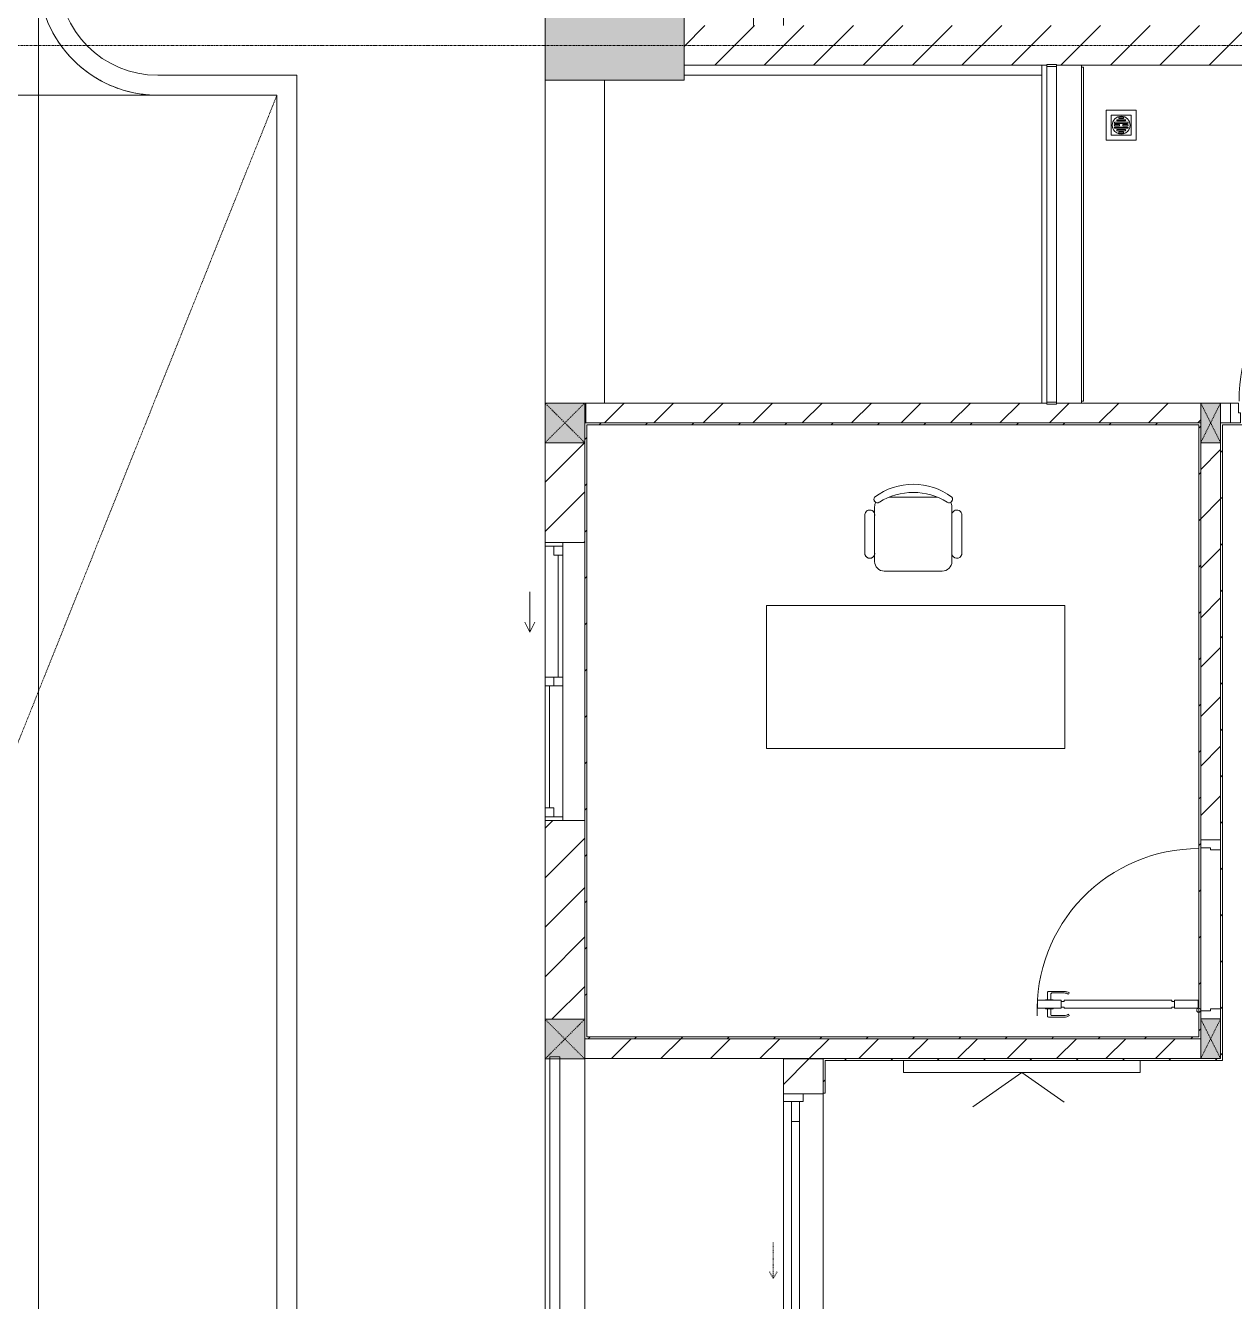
# Model space of a CAD drawing. Header units: millimetres. Extents: x -24439 to 198341, y -52871 to 149926.
# Drawn here: x 31038 to 37123, y 55414 to 61837 of the extents above; entities that cross this region are included whole.
import ezdxf

# ---------------------------------------------------------------- set-up
doc = ezdxf.new("R2010")
doc.units = ezdxf.units.MM
doc.linetypes.add('Dash', pattern=[6, 3, -3])
doc.linetypes.add('Grid Line', pattern=[22.225, 12.7, -3.175, 3.175, -3.175])
for name, color, linetype, lineweight in [('0-1', 7, 'Continuous', 5), ('A-DETL-GENF-1', 9, 'Continuous', 9), ('A-DOOR', 31, 'Continuous', 9), ('A-DOOR-1', 9, 'Continuous', 9), ('A-DOOR-FRAM', 31, 'Continuous', 9), ('A-DOOR-HDLN', 31, 'Dash', 9), ('A-FLOR', 192, 'Continuous', 9), ('A-FLOR-1', 9, 'Continuous', 9), ('A-FLOR-HRAL', 11, 'Continuous', 9), ('A-FLOR-HRAL-1', 9, 'Continuous', 9), ('A-GLAZ', 151, 'Continuous', 9), ('A-WALL', 113, 'Continuous', 9), ('A-WALL-1', 253, 'Continuous', 18), ('A-WALL-2', 9, 'Continuous', 9), ('A-WALL-3', 113, 'Continuous', 18), ('A-WALL-PATT-1', 10, 'Continuous', 9), ('A-WALL-PATT-2', 9, 'Continuous', 9), ('A-WALL-PATT-3', 111, 'Continuous', 9), ('C-PRKG', 70, 'Continuous', 9), ('C-PRKG-HDLN', 70, 'Dash', 9), ('G-IMPT', 8, 'Continuous', 9), ('I-FURN', 30, 'Continuous', 9), ('I-FURN-1', 9, 'Continuous', 9), ('I-WALL-1', 253, 'Continuous', 18), ('I-WALL-2', 9, 'Continuous', 9), ('M-EQPM', 50, 'Continuous', 9), ('S-BEAM-1', 9, 'Continuous', 9), ('S-COLS', 52, 'Continuous', 9), ('S-COLS-1', 254, 'Continuous', 5), ('S-COLS-2', 253, 'Continuous', 18), ('S-COLS-3', 9, 'Continuous', 9), ('S-COLS-4', 52, 'Continuous', 18), ('S-COLS-5', 52, 'Dash', 9), ('S-COLS-HDLN', 52, 'Dash', 9), ('S-COLS-HDLN-1', 9, 'Dash', 9), ('S-GRID-1', 1, 'Grid Line', 9)]:
    doc.layers.add(name, color=color, linetype=linetype, lineweight=lineweight)
pattern_1 = [(45, (0, 0), (-116.6726, 116.6726), [])]
pattern_2 = [(45, (0, 0), (-124.4508, 124.4508), [])]

# ---------------------------------------------------------------- blocks, each defined once
blk = doc.blocks.new('NCV_TKTC_KET CAU_rvt-1-TKCS_MB ĐỊNH VỊ CAO ĐỘ THIẾT KẾ')
at = {"layer": 'S-COLS-1'}
blk.add_hatch(color=256, dxfattribs=at).paths.add_polyline_path([(33727.6, 61561.9), (34352.6, 61561.9), (34352.6, 61911.9), (33727.6, 61911.9), (33727.6, 61906.9), (33677.6, 61906.9), (33677.6, 61911.9), (33652.6, 61911.9), (33652.6, 61561.9), (33677.6, 61561.9)])
at = {"layer": 'A-FLOR-1'}
for p, q in [((33652.6, 61561.9), (33652.6, 59936.9)), ((33857.6, 59936.9), (33852.6, 59936.9))]:
    blk.add_line(p, q, dxfattribs=at)
at = {"layer": 'S-BEAM-1'}
for p, q in [((34352.6, 61636.9), (34352.6, 61586.9)), ((33652.6, 61561.9), (33652.6, 59936.9)), ((33952.6, 59936.9), (33952.6, 61561.9)), ((34352.6, 61586.9), (36152.6, 61586.9))]:
    blk.add_line(p, q, dxfattribs=at)
at = {"layer": 'S-COLS-2'}
for p, q in [((33652.6, 61911.9), (33652.6, 61561.9)), ((34352.6, 61561.9), (34352.6, 61911.9)), ((33652.6, 61561.9), (34352.6, 61561.9))]:
    blk.add_line(p, q, dxfattribs=at)
blk = doc.blocks.new('DOOR_CW_01 CANH MO-PANEL KINH - DIW_01-900x2200-CỬA GỖ VÂN LAMINATE-553393-TKCS_MB ĐỊNH VỊ CAO ĐỘ THIẾT KẾ')
at = {"layer": 'A-DETL-GENF-1'}
for p, q in [((-397, 872), (-357, 872)), ((-397, 752), (-397, 872)), ((-357, 872), (-357, 752)), ((-442, 737), (-442, 816.5)), ((-399, 820.5), (-438, 820.5)), ((-434, 799.5), (-434, 737)), ((-399, 803.5), (-430, 803.5)), ((-399, 831.8), (-397, 831.8)), ((-399, 792.2), (-399, 831.8)), ((-397, 792.2), (-399, 792.2)), ((-397, 792.2), (-397, 831.8)), ((-357, 792.2), (-357, 831.8)), ((-355, 831.8), (-357, 831.8)), ((-357, 792.2), (-355, 792.2)), ((-355, 792.2), (-355, 831.8)), ((-355, 820.5), (-316, 820.5)), ((-355, 803.5), (-324, 803.5)), ((-320, 799.5), (-320, 737)), ((-312, 737), (-312, 816.5)), ((-433.9, 711.2), (-427.3, 715.8)), ((-357, 752), (-397, 752)), ((-397, 738), (-391, 738)), ((-397, 738), (-397, 196)), ((-363, 752), (-391, 752)), ((-391, 752), (-391, 738)), ((-363, 738), (-363, 752)), ((-357, 738), (-363, 738)), ((-357, 196), (-357, 738)), ((-320.1, 711.2), (-326.7, 715.8)), ((-397, 196), (-391, 196)), ((-391, 196), (-391, 182)), ((-357, 196), (-363, 196)), ((-363, 182), (-363, 196)), ((-357, 182), (-397, 182)), ((-397, 182), (-397, 62)), ((-391, 182), (-363, 182)), ((-357, 62), (-357, 182)), ((-397, 62), (-357, 62))]:
    blk.add_line(p, q, dxfattribs=at)
blk.add_circle((-407, 60), 10, dxfattribs=at)
for centre, radius, start, end in [((-407, 60), 814, 360, 92), ((-438, 816.5), 4, 90, 180), ((-430, 799.5), 4, 90, 180), ((-324, 799.5), 4, 360, 90), ((-316, 816.5), 4, 0, 90), ((-397, 737), 45, 180, 215), ((-397, 737), 37, 180, 215), ((-357, 737), 37, 325, 0), ((-357, 737), 45, 325, 0)]:
    blk.add_arc(centre, radius, start, end, dxfattribs=at)
at = {"layer": 'A-DOOR-1'}
for p, q in [((-410, 50), (-450, 50)), ((-450, 50), (-450, -50)), ((-410, 0), (-410, 50)), ((-400, 0), (-410, 0)), ((-407, 50), (-382, 50)), ((-400, -50), (-400, 0)), ((410, 0), (400, 0)), ((400, 0), (400, -50)), ((450, 50), (410, 50)), ((410, 50), (410, 0)), ((450, -50), (450, 50)), ((-450, -50), (-400, -50)), ((400, -50), (450, -50))]:
    blk.add_line(p, q, dxfattribs=at)
blk = doc.blocks.new('BAN LV A - BAN LV A_dwg_ban hoc2-348006-TKCS_MB ĐỊNH VỊ CAO ĐỘ THIẾT KẾ')
at = {"layer": 'I-FURN'}
for p, q in [((-194.4, 388.8), (-194.4, 113.4)), ((145.8, 437.4), (-145.8, 437.4)), ((194.4, 113.4), (194.4, 388.8)), ((-243, 354.4), (-243, 162)), ((194.4, 351.4), (194.4, 150.8)), ((243.7, 162), (243.7, 354.4)), ((-120.5, 64.8), (120.5, 64.8))]:
    blk.add_line(p, q, dxfattribs=at)
at = {"layer": 'I-FURN', "flags": 128}
blk.add_lwpolyline([(-737.8, 610.5), (-737.8, 1330.5), (-154.9, 1330.5), (762.2, 1330.5), (762.2, 610.5)], close=True, dxfattribs=at)
at = {"layer": 'I-FURN'}
for centre, radius, start, end in [((-145.8, 388.8), 48.6, 90, 180), ((145.8, 388.8), 48.6, 360, 90), ((-218.7, 347.3), 25.3, 343.7398, 163.7398), ((219.4, 347.3), 25.3, 16.2602, 170.70537), ((-218.7, 154.9), 25.3, 163.7398, 16.2602), ((219.4, 154.9), 25.3, 189.29463, 16.2602), ((-180.2, 75.4), 17.8, 57.97259, 216.69006), ((-145.8, 113.4), 48.6, 180, 207.58444), ((0, 324), 324, 233.1301, 306.8699), ((0, 359.3), 318.2, 237.57575, 302.42425), ((180.2, 75.4), 17.8, 323.30994, 122.02741), ((145.8, 113.4), 48.6, 332.41556, 0)]:
    blk.add_arc(centre, radius, start, end, dxfattribs=at)
blk = doc.blocks.new('BAN LV A - BAN LV A_dwg-348005-TKCS_MB ĐỊNH VỊ CAO ĐỘ THIẾT KẾ')
at = {"extrusion": (0, 0, -1), "zscale": -1, "rotation": 180}
blk.add_blockref('BAN LV A - BAN LV A_dwg_ban hoc2-348006-TKCS_MB ĐỊNH VỊ CAO ĐỘ THIẾT KẾ', (-729, 1383.7), dxfattribs=at)
blk = doc.blocks.new('BAN LV A - BAN LV A-348231-TKCS_MB ĐỊNH VỊ CAO ĐỘ THIẾT KẾ')
at = {"layer": 'I-FURN-1'}
for p, q in [((486, 1221.7), (486, 1029.3)), ((534.6, 1270.3), (534.6, 1235.9)), ((923.4, 1232.9), (923.4, 1270.3)), ((972.7, 1029.3), (972.7, 1221.7)), ((534.6, 1029.3), (534.6, 994.9)), ((923.4, 994.9), (923.4, 1032.3)), ((583.2, 946.3), (874.8, 946.3)), ((1491.2, 773.2), (-8.8, 773.2)), ((-8.8, 773.2), (-8.8, 53.2)), ((1491.2, 53.2), (1491.2, 773.2)), ((-8.8, 53.2), (1491.2, 53.2))]:
    blk.add_line(p, q, dxfattribs=at)
for centre, radius, start, end in [((729, 1059.7), 324, 53.1301, 126.8699), ((548.9, 1308.3), 17.8, 143.30994, 240.59603), ((583.2, 1270.3), 48.6, 152.41556, 180), ((909.2, 1308.3), 17.8, 299.40397, 36.69006), ((874.8, 1270.3), 48.6, 360, 27.58444), ((510.3, 1228.8), 25.3, 16.2602, 196.2602), ((948.4, 1228.8), 25.3, 343.7398, 170.70537), ((510.3, 1036.4), 25.3, 196.2602, 343.7398), ((948.4, 1036.4), 25.3, 189.29463, 343.7398), ((583.2, 994.9), 48.6, 180, 270), ((874.8, 994.9), 48.6, 270, 360)]:
    blk.add_arc(centre, radius, start, end, dxfattribs=at)
blk.add_blockref('BAN LV A - BAN LV A_dwg-348005-TKCS_MB ĐỊNH VỊ CAO ĐỘ THIẾT KẾ', (0, 0))
blk = doc.blocks.new('Railing - 50 x 10mm-457210-TKCS_MB ĐỊNH VỊ CAO ĐỘ THIẾT KẾ')
at = {"layer": 'A-FLOR-HRAL-1'}
for p, q in [((25, 5), (-25, 5)), ((-25, 5), (-25, -5)), ((25, -5), (25, 5)), ((-25, -5), (25, -5))]:
    blk.add_line(p, q, dxfattribs=at)
blk = doc.blocks.new('Railing - Railing-1032421-TKCS_MB ĐỊNH VỊ CAO ĐỘ THIẾT KẾ')
at = {"layer": 'A-FLOR-HRAL-1'}
for p, q in [((13269.1, 52369.6), (13269.1, 50680.8)), ((13319.1, 50680.8), (13319.1, 52369.6))]:
    blk.add_line(p, q, dxfattribs=at)
for p in [(13294.1, 52374.6), (13294.1, 50675.8)]:
    blk.add_blockref('Railing - 50 x 10mm-457210-TKCS_MB ĐỊNH VỊ CAO ĐỘ THIẾT KẾ', p)
blk = doc.blocks.new('G1_SOF - BO TRU - 100x200-V61-TKCS_MB ĐỊNH VỊ CAO ĐỘ THIẾT KẾ')
at = {"layer": 'S-COLS-3'}
blk.add_hatch(color=256, dxfattribs=at).paths.add_polyline_path([(50, -100), (50, 100), (-50, 100), (-50, -100)])
at = {"layer": 'S-COLS-2'}
for p, q in [((50, 100), (-50, 100)), ((-50, 100), (-50, -100)), ((50, -100), (50, 100)), ((-50, -100), (50, -100))]:
    blk.add_line(p, q, dxfattribs=at)
at = {"layer": 'S-COLS-HDLN-1'}
for p, q in [((50, 100), (-50, -100)), ((-50, 100), (50, -100))]:
    blk.add_line(p, q, dxfattribs=at)
blk = doc.blocks.new('DOOR_CW_01 CANH MO-PANEL KINH - DIG_01-900x2200-CỬA NHÔM KÍNH-400860-TKCS_MB ĐỊNH VỊ CAO ĐỘ THIẾT KẾ')
at = {"layer": 'A-DETL-GENF-1'}
for p, q in [((-397, -182), (-397, -62)), ((-397, -62), (-357, -62)), ((-357, -62), (-357, -182)), ((-357, -182), (-397, -182)), ((-391, -196), (-391, -182)), ((-391, -182), (-363, -182)), ((-363, -182), (-363, -196)), ((-397, -196), (-391, -196)), ((-397, -738), (-397, -196)), ((-357, -196), (-363, -196)), ((-357, -196), (-357, -738)), ((-442, -737), (-442, -816.5)), ((-434, -799.5), (-434, -737)), ((-433.9, -711.2), (-427.3, -715.8)), ((-397, -738), (-391, -738)), ((-357, -752), (-397, -752)), ((-397, -752), (-397, -872)), ((-391, -752), (-391, -738)), ((-363, -752), (-391, -752)), ((-357, -738), (-363, -738)), ((-363, -738), (-363, -752)), ((-357, -872), (-357, -752)), ((-320.1, -711.2), (-326.7, -715.8)), ((-320, -799.5), (-320, -737)), ((-312, -737), (-312, -816.5)), ((-399, -820.5), (-438, -820.5)), ((-399, -803.5), (-430, -803.5)), ((-399, -792.2), (-399, -831.8)), ((-397, -792.2), (-399, -792.2)), ((-399, -831.8), (-397, -831.8)), ((-397, -792.2), (-397, -831.8)), ((-357, -792.2), (-357, -831.8)), ((-357, -792.2), (-355, -792.2)), ((-355, -831.8), (-357, -831.8)), ((-355, -792.2), (-355, -831.8)), ((-355, -803.5), (-324, -803.5)), ((-355, -820.5), (-316, -820.5)), ((-397, -872), (-357, -872))]:
    blk.add_line(p, q, dxfattribs=at)
blk.add_circle((-407, -60), 10, dxfattribs=at)
for centre, radius, start, end in [((-407, -60), 814, 268, 0), ((-397, -737), 45, 145, 180), ((-397, -737), 37, 145, 180), ((-357, -737), 37, 0, 35), ((-357, -737), 45, 360, 35), ((-438, -816.5), 4, 180, 270), ((-430, -799.5), 4, 180, 270), ((-324, -799.5), 4, 270, 0), ((-316, -816.5), 4, 270, 0)]:
    blk.add_arc(centre, radius, start, end, dxfattribs=at)
at = {"layer": 'A-DOOR-1'}
for p, q in [((-450, -50), (-450, 50)), ((-450, 50), (-400, 50)), ((-400, 50), (-400, 0)), ((400, 0), (400, 50)), ((400, 50), (450, 50)), ((450, 50), (450, -50)), ((-410, -50), (-450, -50)), ((-410, 0), (-410, -50)), ((-400, 0), (-410, 0)), ((-407, -50), (-382, -50)), ((410, 0), (400, 0)), ((410, -50), (410, 0)), ((450, -50), (410, -50))]:
    blk.add_line(p, q, dxfattribs=at)
blk = doc.blocks.new('KE TIVI-2 - KE TIVI-2-842843-TKCS_MB ĐỊNH VỊ CAO ĐỘ THIẾT KẾ')
at = {"layer": 'I-FURN-1'}
for p, q in [((-595.6, 0), (-595.6, -60)), ((-595.6, -60), (595.6, -60)), ((0, -60), (-245.7, -232.1)), ((213, -209.1), (0, -60)), ((595.6, -60), (595.6, 0))]:
    blk.add_line(p, q, dxfattribs=at)
blk = doc.blocks.new('NCV_TKTC_TANG 1_rvt-1-TKCS_MB ĐỊNH VỊ CAO ĐỘ THIẾT KẾ')
at = {"layer": 'A-WALL-PATT-1'}
h = blk.add_hatch(dxfattribs=at)
h.set_pattern_fill('FP_2', color=256, style=0, pattern_type=2)
h.set_pattern_definition(pattern_2)
h.paths.add_polyline_path([(36952.6, 59836.9), (36952.6, 59936.9), (36227.6, 59936.9), (36227.6, 59931.5), (36177.6, 59931.5), (36177.6, 59936.9), (33857.6, 59936.9), (33857.6, 59836.9), (36826.9, 59836.9)])
h = blk.add_hatch(dxfattribs=at)
h.set_pattern_fill('FP_2', color=256, style=0, pattern_type=2)
h.set_pattern_definition(pattern_2)
h.paths.add_polyline_path([(38037.4, 59836.9), (38052.6, 59836.9), (38052.6, 59936.9), (38002.6, 59936.9), (38002.6, 59836.9)])
h.paths.add_polyline_path([(37052.6, 59836.9), (37102.6, 59836.9), (37102.6, 59936.9), (37052.6, 59936.2), (37052.6, 59886.9)])
h = blk.add_hatch(dxfattribs=at)
h.set_pattern_fill('FP_2', color=256, style=0, pattern_type=2)
h.set_pattern_definition(pattern_2)
h.paths.add_polyline_path([(37002.6, 57737.3), (37052.6, 57737.3), (37052.6, 59736.5), (36952.6, 59736.5), (36952.6, 57737.3)])
h = blk.add_hatch(dxfattribs=at)
h.set_pattern_fill('FP_2', color=256, style=0, pattern_type=2)
h.set_pattern_definition(pattern_2)
h.paths.add_polyline_path([(36826.9, 56636.9), (36952.6, 56637), (36952.6, 56736.9), (33852.6, 56736.9), (33852.6, 56636.9), (35616.5, 56636.9)])
at = {"layer": 'A-WALL-PATT-2'}
h = blk.add_hatch(dxfattribs=at)
h.set_pattern_fill('FP_3', color=256, style=0, pattern_type=2)
h.set_pattern_definition(pattern_1)
h.paths.add_polyline_path([(36942.6, 59826.9), (36952.6, 59826.9), (36952.6, 59836.9), (33852.6, 59836.9), (33852.6, 59826.9), (36826.9, 59826.9)])
h = blk.add_hatch(dxfattribs=at)
h.set_pattern_fill('FP_3', color=256, style=0, pattern_type=2)
h.set_pattern_definition(pattern_1)
h.paths.add_polyline_path([(33852.6, 56736.9), (33862.6, 56736.9), (33862.6, 59826.9), (33852.6, 59826.9), (33852.6, 57835.3)])
h = blk.add_hatch(dxfattribs=at)
h.set_pattern_fill('FP_3', color=256, style=0, pattern_type=2)
h.set_pattern_definition(pattern_1)
h.paths.add_polyline_path([(36952.6, 56746.9), (36952.6, 59826.9), (36942.6, 59826.9), (36942.6, 56746.9)])
h = blk.add_hatch(dxfattribs=at)
h.set_pattern_fill('FP_3', color=256, style=0, pattern_type=2)
h.set_pattern_definition(pattern_1)
h.paths.add_polyline_path([(37062.6, 56626.9), (37062.6, 59836.9), (37052.6, 59836.9), (37052.6, 56626.9)])
h = blk.add_hatch(dxfattribs=at)
h.set_pattern_fill('FP_3', color=256, style=0, pattern_type=2)
h.set_pattern_definition(pattern_1)
h.paths.add_polyline_path([(38042.6, 59826.9), (38042.6, 59836.9), (37062.6, 59836.9), (37062.6, 59826.9), (38037.4, 59826.9)])
h = blk.add_hatch(dxfattribs=at)
h.set_pattern_fill('FP_3', color=256, style=0, pattern_type=2)
h.set_pattern_definition(pattern_1)
h.paths.add_polyline_path([(36952.6, 56736.9), (36952.6, 56746.9), (33862.6, 56746.9), (33862.6, 56736.9), (36826.9, 56736.9)])
h = blk.add_hatch(dxfattribs=at)
h.set_pattern_fill('FP_3', color=256, style=0, pattern_type=2)
h.set_pattern_definition(pattern_1)
h.paths.add_polyline_path([(35062.6, 56626.9), (37052.6, 56626.9), (37052.6, 56636.9), (35052.6, 56636.9), (35052.6, 56626.9)])
h = blk.add_hatch(dxfattribs=at)
h.set_pattern_fill('FP_3', color=256, style=0, pattern_type=2)
h.set_pattern_definition(pattern_1)
h.paths.add_polyline_path([(35062.6, 53646.9), (35062.6, 53962.4), (35052.6, 53962.4), (35052.6, 53646.9)])
h.paths.add_polyline_path([(35062.6, 56462.4), (35062.6, 56626.9), (35052.6, 56626.9), (35052.6, 56462.4)])
at = {"layer": 'A-FLOR-1'}
for p, q in [((35052.6, 56460.3), (35052.6, 53962.4)), ((35052.6, 53962.4), (35052.6, 56460.3)), ((34852.6, 56420.3), (34852.6, 55260.3))]:
    blk.add_line(p, q, dxfattribs=at)
at = {"layer": 'A-WALL-1'}
for p, q in [((36177.6, 59936.9), (33857.6, 59936.9)), ((33857.6, 59936.9), (33857.6, 59836.9)), ((36952.6, 59936.9), (36227.6, 59936.9)), ((37102.6, 59936.9), (37052.6, 59936.9)), ((33857.6, 59836.9), (36952.6, 59836.9)), ((37052.6, 59836.9), (37102.6, 59836.9)), ((36952.6, 59736.5), (36952.6, 57737.3)), ((37052.6, 59736.5), (36952.6, 59736.5)), ((37052.6, 57737.3), (37052.6, 59736.5)), ((36952.6, 56736.9), (33852.6, 56736.9)), ((33852.6, 56736.9), (33852.6, 56636.9)), ((33852.6, 56636.9), (36952.6, 56636.9))]:
    blk.add_line(p, q, dxfattribs=at)
at = {"layer": 'A-WALL-2'}
for p, q in [((36152.6, 59936.9), (36152.6, 61636.9)), ((36352.6, 61636.9), (36352.6, 59936.9))]:
    blk.add_line(p, q, dxfattribs=at)
at = {"layer": 'I-WALL-1'}
for p, q in [((36952.6, 59836.9), (33852.6, 59836.9)), ((33852.6, 59836.9), (33852.6, 59826.9)), ((33852.6, 59826.9), (33852.6, 59235.3)), ((33862.6, 59826.9), (36942.6, 59826.9)), ((33862.6, 56746.9), (33862.6, 59826.9)), ((36942.6, 59826.9), (36942.6, 56746.9)), ((37062.6, 59836.9), (37052.6, 59836.9)), ((37102.6, 59836.9), (37062.6, 59836.9)), ((37062.6, 56626.9), (37062.6, 59826.9)), ((37062.6, 59826.9), (38042.6, 59826.9)), ((36952.6, 57737.3), (36952.6, 59736.9)), ((37052.6, 59736.9), (37052.6, 57737.3)), ((33852.6, 57835.3), (33852.6, 56736.9)), ((36952.6, 56877.3), (36952.6, 57697.3)), ((37052.6, 57687.3), (37052.6, 56887.3)), ((33852.6, 56736.9), (33862.6, 56736.9)), ((36942.6, 56746.9), (33862.6, 56746.9)), ((33862.6, 56736.9), (36952.6, 56736.9)), ((36952.6, 56636.9), (35052.6, 56636.9)), ((35052.6, 56636.9), (35052.6, 56626.9)), ((35052.6, 56626.9), (35052.6, 56462.4)), ((35062.6, 56626.9), (37052.6, 56626.9)), ((35062.6, 56462.4), (35062.6, 56626.9)), ((37052.6, 56626.9), (37062.6, 56626.9)), ((35052.6, 56462.4), (35062.6, 56462.4))]:
    blk.add_line(p, q, dxfattribs=at)
at = {"layer": 'I-WALL-2'}
for p, q in [((36362.6, 61626.9), (36352.6, 61626.9)), ((36362.6, 61626.9), (36362.6, 59946.9)), ((36352.6, 59946.9), (36362.6, 59946.9))]:
    blk.add_line(p, q, dxfattribs=at)
at = {"layer": 'A-DOOR-1'}
for name, p, rotation in [('DOOR_CW_01 CANH MO-PANEL KINH - DIG_01-900x2200-CỬA NHÔM KÍNH-400860-TKCS_MB ĐỊNH VỊ CAO ĐỘ THIẾT KẾ', (37552.6, 59886.9), 180), ('DOOR_CW_01 CANH MO-PANEL KINH - DIW_01-900x2200-CỬA GỖ VÂN LAMINATE-553393-TKCS_MB ĐỊNH VỊ CAO ĐỘ THIẾT KẾ', (37002.6, 57287.3), 89.9999999999993)]:
    blk.add_blockref(name, p, dxfattribs=dict(at, rotation=rotation))
at = {"layer": 'A-FLOR-HRAL-1'}
blk.add_blockref('Railing - Railing-1032421-TKCS_MB ĐỊNH VỊ CAO ĐỘ THIẾT KẾ', (22908.5, 9260.7), dxfattribs=at)
at = {"layer": 'I-FURN-1'}
for name, p in [('BAN LV A - BAN LV A-348231-TKCS_MB ĐỊNH VỊ CAO ĐỘ THIẾT KẾ', (34776.9, 58144.2)), ('KE TIVI-2 - KE TIVI-2-842843-TKCS_MB ĐỊNH VỊ CAO ĐỘ THIẾT KẾ', (36052.2, 56626.9))]:
    blk.add_blockref(name, p, dxfattribs=at)
at = {"layer": 'S-COLS-3'}
for p in [(37002.6, 59836.9), (37002.6, 56736.9)]:
    blk.add_blockref('G1_SOF - BO TRU - 100x200-V61-TKCS_MB ĐỊNH VỊ CAO ĐỘ THIẾT KẾ', p, dxfattribs=at)
blk = doc.blocks.new('1_FAMILY RVT - W01-WxH 1400x1400xmm-389822-TKCS_MB ĐỊNH VỊ CAO ĐỘ THIẾT KẾ')
at = {"layer": 'A-GLAZ'}
for p, q in [((248.4, 172.39), (299.2, 197.79)), ((248.4, 172.39), (299.2, 146.99)), ((248.4, 172.39), (451.6, 172.39)), ((-700, 96.19), (-700, -103.81)), ((700, 96.19), (-700, 96.19)), ((-700, 96.19), (-636.5, 96.19)), ((-680.95, 96.19), (-680.95, 7.29)), ((-636.5, 96.19), (-22.225, 96.19)), ((-636.5, 96.19), (-636.5, 51.74)), ((-636.5, 73.965), (-22.225, 73.965)), ((-22.225, 7.29), (-22.225, 96.19)), ((-22.225, 96.19), (22.225, 96.19)), ((22.225, 96.19), (680.95, 96.19)), ((22.225, 96.19), (22.225, 7.29)), ((680.95, 96.19), (700, 96.19)), ((680.95, 96.19), (680.95, 7.29)), ((700, -103.81), (700, 96.19)), ((-700, 7.29), (-680.95, 7.29)), ((-636.5, 51.74), (-680.95, 51.74)), ((-680.95, 7.29), (-22.225, 7.29)), ((22.225, 51.74), (-22.225, 51.74)), ((-22.225, 7.29), (22.225, 7.29)), ((22.225, 29.515), (636.5, 29.515)), ((22.225, 7.29), (636.5, 7.29)), ((636.5, 51.74), (636.5, 7.29)), ((680.95, 51.74), (636.5, 51.74)), ((636.5, 7.29), (700, 7.29)), ((-700, -103.81), (700, -103.81))]:
    blk.add_line(p, q, dxfattribs=at)
blk = doc.blocks.new('BAI XE PCCC - BAI XE PCCC-V162-TKCS_MB ĐỊNH VỊ CAO ĐỘ THIẾT KẾ')
at = {"layer": 'C-PRKG'}
for p, q in [((0, 6000), (0, 100)), ((15000, 6000), (0, 6000))]:
    blk.add_line(p, q, dxfattribs=at)
at = {"layer": 'C-PRKG-HDLN'}
blk.add_line((0, 6000), (15000, 0), dxfattribs=at)
blk = doc.blocks.new('Railing - 50 x 10mm-1251311-TKCS_MB ĐỊNH VỊ CAO ĐỘ THIẾT KẾ')
at = {"layer": 'A-FLOR-HRAL'}
for p, q in [((25, 5), (-25, 5)), ((-25, 5), (-25, -5)), ((25, -5), (25, 5)), ((-25, -5), (25, -5))]:
    blk.add_line(p, q, dxfattribs=at)
blk = doc.blocks.new('Railing - Railing-1598276-TKCS_MB ĐỊNH VỊ CAO ĐỘ THIẾT KẾ')
at = {"layer": 'A-FLOR-HRAL'}
for p, q in [((33677.6, 56635.3), (33677.6, 53716.9)), ((33727.6, 53716.9), (33727.6, 56635.3))]:
    blk.add_line(p, q, dxfattribs=at)
for p in [(33702.6, 56641.5), (33702.6, 53711.9)]:
    blk.add_blockref('Railing - 50 x 10mm-1251311-TKCS_MB ĐỊNH VỊ CAO ĐỘ THIẾT KẾ', p)
blk = doc.blocks.new('TKTC_XREF_251221_MB TANG 1 - TKTC_XREF_260130_MB TANG 1_dwg_THU NUOC - THU NUOC-444531-TKCS_MB TẦNG 1-4202124-TKCS_MB ĐỊNH VỊ CAO ĐỘ THIẾT KẾ')
at = {"layer": 'M-EQPM'}
for p, q in [((-23.3, 10.8), (40.9, 10.8)), ((40.9, 4.8), (-23.3, 4.8)), ((-11, 23.3), (28.5, 23.3)), ((28.5, 17.3), (-11, 17.3)), ((-1.1, 35.6), (18.5, 35.6)), ((18.5, 29.6), (-1.1, 29.6)), ((-23.3, -13.6), (40.9, -13.6)), ((40.9, -19.6), (-23.3, -19.6)), ((-11, -26.1), (28.5, -26.1)), ((28.5, -32.1), (-11, -32.1)), ((-1.1, -38.5), (18.5, -38.5)), ((18.5, -44.5), (-1.1, -44.5))]:
    blk.add_line(p, q, dxfattribs=at)
at = {"layer": 'M-EQPM', "flags": 128}
for points in [[(83.7, -79.4), (83.7, 70.6), (-66.3, 70.6), (-66.3, -79.4)], [(58.7, -54.4), (58.7, 45.6), (-41.3, 45.6), (-41.3, -54.4)]]:
    blk.add_lwpolyline(points, close=True, dxfattribs=at)
for points in [[(-23.3, -1.2), (0.7, -1.2), (0.7, -7.2), (-23.3, -7.2)], [(40.9, -7.2), (16.7, -7.2), (16.7, -1.2), (40.9, -1.2)]]:
    blk.add_lwpolyline(points, dxfattribs=at)
at = {"layer": 'M-EQPM'}
for centre, radius, start, end in [((8.7, -4.4), 45, 360, 180), ((8.7, -4.4), 45, 360, 180), ((-23.3, 7.8), 3, 90, 270), ((-11, 20.3), 3, 90, 270), ((-1.1, 32.6), 3, 90, 270), ((18.5, 32.6), 3, 270, 90), ((28.5, 20.3), 3, 270, 90), ((40.9, 7.8), 3, 270, 90), ((8.7, -4.4), 45, 180, 360), ((8.7, -4.4), 45, 180, 360), ((-23.3, -4.2), 3, 90, 270), ((-23.3, -16.6), 3, 90, 270), ((-11, -29.1), 3, 90, 270), ((-1.1, -41.5), 3, 90, 270), ((18.5, -41.5), 3, 270, 90), ((28.5, -29.1), 3, 270, 90), ((40.9, -4.2), 3, 270, 90), ((40.9, -16.6), 3, 270, 90)]:
    blk.add_arc(centre, radius, start, end, dxfattribs=at)
blk = doc.blocks.new('TKTC_XREF_251221_MB TANG 1 - TKTC_XREF_260130_MB TANG 1_dwg-4202109-TKCS_MB ĐỊNH VỊ CAO ĐỘ THIẾT KẾ')
at = {"layer": 'G-IMPT'}
blk.add_line((-169499.1, -339784.7), (-169499.1, -341409.7), dxfattribs=at)
at = {"layer": 'G-IMPT', "flags": 128}
blk.add_lwpolyline([(-168299.2, -339509.7), (-168299.4, -339469.7), (-168449.9, -339469.7), (-168449.6, -339509.7)], dxfattribs=at)
at = {"extrusion": (0, 0, -1), "zscale": -1, "rotation": 180}
blk.add_blockref('TKTC_XREF_251221_MB TANG 1 - TKTC_XREF_260130_MB TANG 1_dwg_THU NUOC - THU NUOC-444531-TKCS_MB TẦNG 1-4202124-TKCS_MB ĐỊNH VỊ CAO ĐỘ THIẾT KẾ', (166607.8, -340015.8), dxfattribs=at)
blk = doc.blocks.new('TKTC_XREF_251221_MB TANG 1 - TKTC_XREF_251221_MB TANG 1-2038492-TKCS_MB ĐỊNH VỊ CAO ĐỘ THIẾT KẾ')
blk.add_blockref('TKTC_XREF_251221_MB TANG 1 - TKTC_XREF_260130_MB TANG 1_dwg-4202109-TKCS_MB ĐỊNH VỊ CAO ĐỘ THIẾT KẾ', (169499.1, 384109.7))
blk = doc.blocks.new('G1_SOF - BO TRU - 200x200-3050151-TKCS_MB ĐỊNH VỊ CAO ĐỘ THIẾT KẾ')
at = {"layer": 'S-COLS-HDLN'}
for p, q in [((-100, 100), (100, -100)), ((100, 100), (-100, -100))]:
    blk.add_line(p, q, dxfattribs=at)
blk = doc.blocks.new('DEG_02-DEG_03 - DEG_02-2500x2400mm-CỬA ĐI 02 CÁNH TRƯỢT-625766-TKCS_MB ĐỊNH VỊ CAO ĐỘ THIẾT KẾ')
at = {"layer": 'A-DOOR'}
for p, q in [((-1110, 100), (-1210, 100)), ((-1210, 100), (-1210, 60)), ((-1110, 60), (-1110, 100)), ((-1110, 100), (-50, 100)), ((50, 100), (-50, 100)), ((-50, 100), (-50, 60)), ((50, 60), (50, 100)), ((-1210, 60), (-1110, 60)), ((-50, 60), (-1110, 60)), ((50, 60), (-50, 60)), ((-50, 60), (-50, 20)), ((-50, 60), (50, 60)), ((-50, 20), (50, 20)), ((50, 20), (50, 60)), ((50, 60), (1110, 60)), ((1110, 20), (50, 20)), ((1210, 60), (1110, 60)), ((1110, 60), (1110, 20)), ((1110, 20), (1210, 20)), ((1210, 20), (1210, 60))]:
    blk.add_line(p, q, dxfattribs=at)
at = {"layer": 'A-DOOR-FRAM'}
for p, q in [((-1210, 100), (-1250, 100)), ((-1250, 100), (-1250, 0)), ((-1210, 0), (-1210, 100)), ((1250, 100), (1210, 100)), ((1210, 100), (1210, 0)), ((1250, 0), (1250, 100)), ((-1250, 0), (-1210, 0)), ((1210, 0), (1250, 0))]:
    blk.add_line(p, q, dxfattribs=at)
at = {"layer": 'A-DOOR-HDLN'}
for p, q in [((-500.4, 151.1), (-320.4, 151.1)), ((-320.4, 151.1), (-355, 171.1)), ((-320.4, 151.1), (-355, 131.1)), ((320.4, 151.1), (355, 171.1)), ((320.4, 151.1), (355, 131.1)), ((500.4, 151.1), (320.4, 151.1))]:
    blk.add_line(p, q, dxfattribs=at)

msp = doc.modelspace()

# ---------------------------------------------------------------- hatches: boundary and pattern name
at = {"layer": 'A-WALL-PATT-3'}
h = msp.add_hatch(dxfattribs=at)
h.set_pattern_fill('FP_1', color=256, style=0, pattern_type=2)
h.set_pattern_definition(pattern_2)
h.paths.add_polyline_path([(37552.6, 61636.9), (37552.6, 61836.9), (34352.6, 61836.9), (34352.6, 61636.9), (36177.6, 61636.9), (36177.6, 61640.3), (36227.6, 61640.3), (36227.6, 61636.9), (36826.9, 61636.9)])
h = msp.add_hatch(dxfattribs=at)
h.set_pattern_fill('FP_1', color=256, style=0, pattern_type=2)
h.set_pattern_definition(pattern_2)
h.paths.add_polyline_path([(33852.6, 56835.3), (33852.6, 57835.3), (33652.6, 57835.3), (33652.6, 56835.3)])
h.paths.add_polyline_path([(33852.6, 59235.3), (33852.6, 59736.9), (33652.6, 59736.9), (33652.6, 59235.3)])
h = msp.add_hatch(dxfattribs=at)
h.set_pattern_fill('FP_1', color=256, style=0, pattern_type=2)
h.set_pattern_definition(pattern_2)
h.paths.add_polyline_path([(35052.6, 53636.9), (35052.6, 53960.3), (34852.6, 53960.3), (34852.6, 53636.9)])
h.paths.add_polyline_path([(34952.6, 56460.3), (35052.6, 56460.3), (35052.6, 56635.3), (34852.6, 56635.3), (34852.6, 56460.3)])
at = {"layer": 'S-COLS-1'}
msp.add_hatch(color=256, dxfattribs=at).paths.add_polyline_path([(33652.6, 59736.9), (33852.6, 59736.9), (33852.6, 59936.9), (33652.6, 59936.9)])
h = msp.add_hatch(color=256, dxfattribs=at)
h.paths.add_polyline_path([(33727.6, 56635.3), (33852.6, 56635.3), (33852.6, 56835.3), (33652.6, 56835.3), (33652.6, 56635.3), (33677.6, 56635.3)])
h.paths.add_polyline_path([(33727.6, 56636.5), (33677.6, 56636.5), (33677.6, 56646.5), (33727.6, 56646.5)])

# ---------------------------------------------------------------- linework, layer by layer
at = {"layer": 'A-FLOR'}
for p, q in [((31103.5, 62086.3), (31103.5, 40386.3)), ((31103.6, 62073.3), (31103.6, 40399.4))]:
    msp.add_line(p, q, dxfattribs=at)
for start, end in [(204.99495, 209.33386), (213.12061, 217.50045), (221.24625, 225.6822), (229.65885, 233.8892), (237.72708, 242.1431), (245.79531, 250.50017), (253.86354, 259.16676), (261.93177, 270)]:
    msp.add_arc((31703.5, 62086.3), 600, start, end, dxfattribs=at)
at = {"layer": 'A-WALL'}
for p, q in [((31703.5, 61586.3), (32403.5, 61586.3)), ((32403.5, 61586.3), (32403.5, 40886.3)), ((32303.5, 61486.3), (31703.5, 61486.3)), ((32303.5, 40986.3), (32303.5, 61486.3)), ((33852.6, 59736.9), (33652.6, 59736.9)), ((33652.6, 56835.3), (33852.6, 56835.3)), ((33652.6, 53711.9), (33652.6, 56635.3)), ((33852.6, 56635.3), (33852.6, 53711.9)), ((35052.6, 56460.3), (35052.6, 53962.4)), ((34852.6, 55260.3), (34852.6, 56420.3))]:
    msp.add_line(p, q, dxfattribs=at)
for radius in [600, 500]:
    msp.add_arc((31703.5, 62086.3), radius, 180, 270, dxfattribs=at)
at = {"layer": 'A-WALL-3'}
for p, q in [((34352.6, 61836.9), (34352.6, 61636.9)), ((34352.6, 61636.9), (36177.6, 61636.9)), ((36227.6, 61636.9), (37552.6, 61636.9)), ((33652.6, 59736.9), (33652.6, 59235.3)), ((33852.6, 59235.3), (33852.6, 59736.9)), ((33652.6, 57835.3), (33652.6, 56835.3)), ((33852.6, 56835.3), (33852.6, 57835.3)), ((35052.6, 56635.3), (34852.6, 56635.3)), ((34852.6, 56635.3), (34852.6, 56460.3)), ((35052.6, 56460.3), (35052.6, 56635.3)), ((34952.6, 56460.3), (35052.6, 56460.3))]:
    msp.add_line(p, q, dxfattribs=at)
at = {"layer": 'S-COLS'}
for p, q in [((33652.6, 59736.9), (33852.6, 59736.9)), ((33852.6, 56835.3), (33652.6, 56835.3))]:
    msp.add_line(p, q, dxfattribs=at)
at = {"layer": 'S-COLS-4'}
for p, q in [((33852.6, 59936.9), (33652.6, 59936.9)), ((33652.6, 59936.9), (33652.6, 59736.9)), ((33852.6, 59736.9), (33852.6, 59936.9)), ((33652.6, 56835.3), (33652.6, 56635.3)), ((33852.6, 56635.3), (33852.6, 56835.3)), ((33652.6, 56635.3), (33852.6, 56635.3))]:
    msp.add_line(p, q, dxfattribs=at)
at = {"layer": 'S-GRID-1'}
for p, q in [((33652.6, 20960.6), (33652.6, 80482.7)), ((131551.8, 61736.9), (29351.8, 61736.9))]:
    msp.add_line(p, q, dxfattribs=at)

# ---------------------------------------------------------------- block references
at = {"layer": '0-1'}
for name in ['NCV_TKTC_KET CAU_rvt-1-TKCS_MB ĐỊNH VỊ CAO ĐỘ THIẾT KẾ', 'NCV_TKTC_TANG 1_rvt-1-TKCS_MB ĐỊNH VỊ CAO ĐỘ THIẾT KẾ']:
    msp.add_blockref(name, (0, 0), dxfattribs=at)
at = {"layer": 'A-DOOR', "rotation": 89.9999999999999}
msp.add_blockref('DEG_02-DEG_03 - DEG_02-2500x2400mm-CỬA ĐI 02 CÁNH TRƯỢT-625766-TKCS_MB ĐỊNH VỊ CAO ĐỘ THIẾT KẾ', (34952.6, 55210.3), dxfattribs=at)
at = {"layer": 'A-FLOR-HRAL'}
msp.add_blockref('Railing - Railing-1598276-TKCS_MB ĐỊNH VỊ CAO ĐỘ THIẾT KẾ', (0, 0), dxfattribs=at)
at = {"layer": 'A-GLAZ', "rotation": 89.9999999999999}
msp.add_blockref('1_FAMILY RVT - W01-WxH 1400x1400xmm-389822-TKCS_MB ĐỊNH VỊ CAO ĐỘ THIẾT KẾ', (33748.8, 58535.3), dxfattribs=at)
at = {"layer": 'C-PRKG', "rotation": 270}
msp.add_blockref('BAI XE PCCC - BAI XE PCCC-V162-TKCS_MB ĐỊNH VỊ CAO ĐỘ THIẾT KẾ', (26303.5, 61486.3), dxfattribs=at)
at = {"layer": 'M-EQPM'}
msp.add_blockref('TKTC_XREF_251221_MB TANG 1 - TKTC_XREF_251221_MB TANG 1-2038492-TKCS_MB ĐỊNH VỊ CAO ĐỘ THIẾT KẾ', (33652.6, 17236.9), dxfattribs=at)
at = {"layer": 'S-COLS-5'}
for p in [(33752.6, 59836.9), (33752.6, 56735.3)]:
    msp.add_blockref('G1_SOF - BO TRU - 200x200-3050151-TKCS_MB ĐỊNH VỊ CAO ĐỘ THIẾT KẾ', p, dxfattribs=at)

doc.saveas('drawing.dxf')
